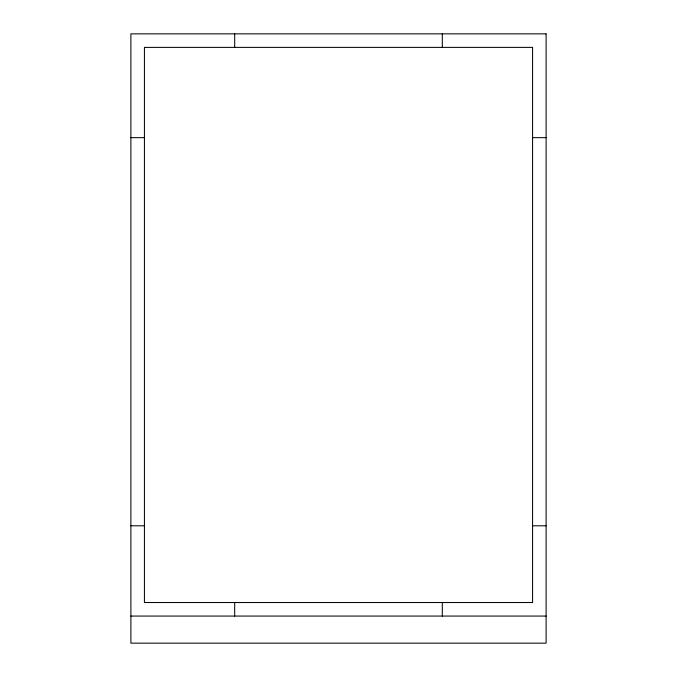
<?xml version="1.0" encoding="UTF-8"?>
<svg xmlns="http://www.w3.org/2000/svg" width="677" height="677" viewBox="0 0 677 677"><rect width="100%" height="100%" fill="white"/><g stroke="black" fill="none" stroke-linecap="round" stroke-linejoin="round"><path stroke-width="1.02" d="M130.889 137.659L144.429 137.659M532.571 137.659L546.111 137.659M130.889 525.801L144.429 525.801M532.571 525.801L546.111 525.801M130.889 616.07L546.111 616.07M442.309 33.85L442.309 47.39M442.309 602.53L442.309 616.07M234.691 33.85L234.691 47.39M234.691 602.53L234.691 616.07M546.111 33.85L130.889 33.85L130.889 643.15L546.111 643.15L546.111 33.85M532.571 47.39L144.429 47.39L144.429 602.53L532.571 602.53L532.571 47.39"/></g></svg>
